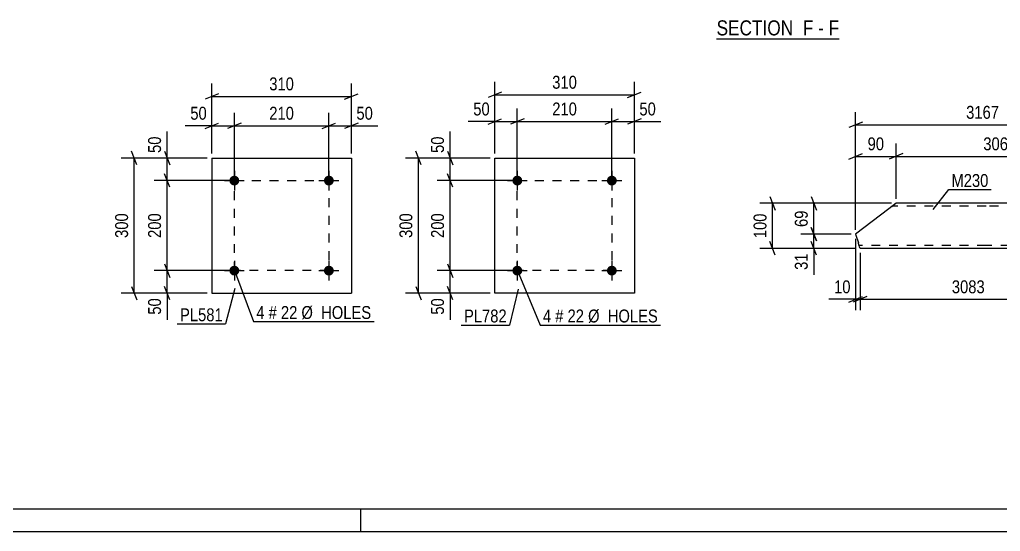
# Model space of a CAD drawing. Header units: millimetres. Extents: x 0 to 841, y 0 to 594.
# Drawn here: x 135.2 to 353.1, y 0 to 113.6 of the extents above; entities that cross this region are included whole.
import ezdxf

# ---------------------------------------------------------------- set-up
doc = ezdxf.new("R2010")
doc.units = ezdxf.units.MM
doc.linetypes.add('DXK_LINE_DOT2', pattern=[3.9198, 1.9599, -1.9599])
doc.styles.add('Arial Narrow', font='ARIALN.TTF', dxfattribs={"height": 0.2})

# ---------------------------------------------------------------- blocks, each defined once
blk = doc.blocks.new('Unknown-283133210-1135')
at = {"color": 5, "linetype": 'Continuous'}
for p, q in [((5, 5), (836, 5)), ((211, 0), (211, 5)), ((0, 0), (841, 0))]:
    blk.add_line(p, q, dxfattribs=at)
blk = doc.blocks.new('Unknown-283133210-16 - 6716')
at = {"color": 6, "linetype": 'Continuous'}
blk.add_line((290.04, 109.39), (317.25, 109.39), dxfattribs=at)
at = {"color": 0, "linetype": 'Continuous'}
blk.add_wipeout([(308.15, 110.14), (308.15, 113.64), (290.04, 113.64), (290.04, 110.14)], dxfattribs=at)
at = {"color": 7, "linetype": 'Continuous', "style": 'Arial Narrow'}
blk.add_text('SECTION ', height=3.34, dxfattribs=at).set_placement((290.04, 110.14))
at = {"color": 0, "linetype": 'Continuous'}
blk.add_wipeout([(311.54, 110.14), (311.54, 113.64), (309.2, 113.64), (309.2, 110.14)], dxfattribs=at)
at = {"color": 7, "linetype": 'Continuous', "style": 'Arial Narrow'}
blk.add_text('F', height=3.34, dxfattribs=at).set_placement((309.2, 110.14))
at = {"color": 0, "linetype": 'Continuous'}
blk.add_wipeout([(313.86, 110.14), (313.86, 113.64), (312.59, 113.64), (312.59, 110.14)], dxfattribs=at)
at = {"color": 7, "linetype": 'Continuous', "style": 'Arial Narrow'}
blk.add_text('-', height=3.34, dxfattribs=at).set_placement((312.59, 110.14))
at = {"color": 0, "linetype": 'Continuous'}
blk.add_wipeout([(317.25, 110.14), (317.25, 113.64), (314.91, 113.64), (314.91, 110.14)], dxfattribs=at)
at = {"color": 7, "linetype": 'Continuous', "style": 'Arial Narrow'}
blk.add_text('F', height=3.34, dxfattribs=at).set_placement((314.91, 110.14))
blk = doc.blocks.new('Bolt-283133210-5532 - 5498')
at = {"linetype": 'Continuous'}
for points in [[(184.01, 77.9, -1), (181.81, 77.9, -1)], [(205.01, 77.9, -1), (202.81, 77.9, -1)]]:
    blk.add_hatch(color=1, dxfattribs=at).paths.add_polyline_path(points)
at = {"color": 1, "linetype": 'Continuous'}
for p, q in [((182.91, 80.1), (182.91, 75.7)), ((203.91, 80.1), (203.91, 75.7)), ((180.71, 77.9), (185.11, 77.9)), ((201.71, 77.9), (206.11, 77.9))]:
    blk.add_line(p, q, dxfattribs=at)
blk = doc.blocks.new('Bolt-283133210-5537 - 5498')
at = {"linetype": 'Continuous'}
for points in [[(184.01, 57.9, -1), (181.81, 57.9, -1)], [(205.01, 57.9, -1), (202.81, 57.9, -1)]]:
    blk.add_hatch(color=1, dxfattribs=at).paths.add_polyline_path(points)
at = {"color": 1, "linetype": 'Continuous'}
for p, q in [((182.91, 60.1), (182.91, 55.7)), ((203.91, 60.1), (203.91, 55.7)), ((180.71, 57.9), (185.11, 57.9)), ((201.71, 57.9), (206.11, 57.9))]:
    blk.add_line(p, q, dxfattribs=at)
blk = doc.blocks.new('Part-283133210-5542 - 5498')
at = {"color": 2, "linetype": 'Continuous'}
for p, q in [((177.91, 82.9), (177.91, 52.9)), ((177.91, 82.9), (208.91, 82.9)), ((208.91, 82.9), (208.91, 52.9)), ((177.91, 52.9), (208.91, 52.9))]:
    blk.add_line(p, q, dxfattribs=at)
blk = doc.blocks.new('Part-283133210-7100 - 7094')
at = {"color": 2, "linetype": 'Continuous'}
for p, q in [((329.91, 72.85), (328.34, 71.65)), ((349.91, 72.85), (329.91, 72.85)), ((375.98, 72.85), (350.01, 72.85)), ((377.36, 68.44), (375.98, 72.85)), ((328.34, 71.65), (320.92, 65.99)), ((377.36, 68.44), (370.01, 62.85)), ((320.92, 65.99), (321.53, 64.05)), ((321.79, 63.2), (321.53, 64.05)), ((321.87, 62.94), (321.79, 63.2)), ((321.9, 62.85), (321.87, 62.94)), ((349.91, 62.85), (321.9, 62.85)), ((370.01, 62.85), (350.01, 62.85))]:
    blk.add_line(p, q, dxfattribs=at)
at = {"color": 7, "linetype": 'DXK_LINE_DOT2'}
for p, q in [((329.91, 72.85), (328.94, 72.1)), ((349.91, 72.25), (329.13, 72.25)), ((376.17, 72.25), (350.01, 72.25)), ((321.67, 63.59), (321.53, 64.05)), ((321.79, 63.2), (321.7, 63.49)), ((349.91, 63.45), (321.71, 63.45)), ((370.8, 63.45), (350.01, 63.45))]:
    blk.add_line(p, q, dxfattribs=at)
blk = doc.blocks.new('Bolt-283133210-5762 - 5728')
at = {"linetype": 'Continuous'}
for points in [[(246.87, 57.9, -1), (244.67, 57.9, -1)], [(267.87, 57.9, -1), (265.67, 57.9, -1)]]:
    blk.add_hatch(color=1, dxfattribs=at).paths.add_polyline_path(points)
at = {"color": 1, "linetype": 'Continuous'}
for p, q in [((245.77, 60.1), (245.77, 55.7)), ((266.77, 60.1), (266.77, 55.7)), ((243.57, 57.9), (247.97, 57.9)), ((264.57, 57.9), (268.97, 57.9))]:
    blk.add_line(p, q, dxfattribs=at)
blk = doc.blocks.new('Part-283133210-5767 - 5728')
at = {"color": 2, "linetype": 'Continuous'}
for p, q in [((240.77, 52.9), (240.77, 82.9)), ((240.77, 82.9), (271.77, 82.9)), ((271.77, 82.9), (271.77, 52.9)), ((271.77, 52.9), (240.77, 52.9))]:
    blk.add_line(p, q, dxfattribs=at)
blk = doc.blocks.new('Bolt-283133210-9780 - 5728')
at = {"linetype": 'Continuous'}
for points in [[(246.87, 77.9, -1), (244.67, 77.9, -1)], [(267.87, 77.9, -1), (265.67, 77.9, -1)]]:
    blk.add_hatch(color=1, dxfattribs=at).paths.add_polyline_path(points)
at = {"color": 1, "linetype": 'Continuous'}
for p, q in [((245.77, 80.1), (245.77, 75.7)), ((266.77, 80.1), (266.77, 75.7)), ((243.57, 77.9), (247.97, 77.9)), ((264.57, 77.9), (268.97, 77.9))]:
    blk.add_line(p, q, dxfattribs=at)
blk = doc.blocks.new('Rectangle-283133210-5651 - 5498')
at = {"color": 1, "linetype": 'DXK_LINE_DOT2'}
blk.add_lwpolyline([(182.91, 77.9), (203.91, 77.9), (203.91, 57.9), (182.91, 57.9), (182.91, 77.9)], close=True, dxfattribs=at)
blk = doc.blocks.new('Rectangle-283133210-11744 - 5728')
at = {"color": 1, "linetype": 'DXK_LINE_DOT2'}
blk.add_lwpolyline([(245.77, 77.9), (266.77, 77.9), (266.77, 57.9), (245.77, 57.9), (245.77, 77.9)], close=True, dxfattribs=at)
blk = doc.blocks.new('StraightDimension-283133210-5557 - 5498')
at = {"color": 7, "linetype": 'Continuous'}
for p, q in [((168.57, 76.4), (167.37, 79.4)), ((181.91, 77.9), (165.12, 77.9)), ((167.97, 57.9), (167.97, 77.9)), ((167.37, 59.4), (168.57, 56.4)), ((181.91, 57.9), (165.12, 57.9))]:
    blk.add_line(p, q, dxfattribs=at)
at = {"color": 0}
blk.add_wipeout([(167.22, 71.25), (163.02, 71.25), (163.02, 64.56), (167.22, 64.56)], dxfattribs=at)
at = {"color": 3, "style": 'Arial Narrow'}
blk.add_text('200', height=2.863, rotation=90.0002, dxfattribs=at).set_placement((166.62, 65.16))
blk = doc.blocks.new('StraightDimension-283133210-5573 - 5498')
at = {"color": 7, "linetype": 'Continuous'}
for p, q in [((176.91, 82.9), (165.12, 82.9)), ((167.37, 84.4), (168.57, 81.4)), ((167.97, 77.9), (167.97, 82.9)), ((168.57, 76.4), (167.37, 79.4)), ((181.91, 77.9), (165.12, 77.9))]:
    blk.add_line(p, q, dxfattribs=at)
at = {"color": 0}
blk.add_wipeout([(167.22, 88.28), (163.02, 88.28), (163.02, 83.43), (167.22, 83.43)], dxfattribs=at)
at = {"color": 7, "linetype": 'Continuous'}
blk.add_line((167.97, 82.9), (167.97, 88.81), dxfattribs=at)
blk.add_line((167.97, 82.9), (167.97, 88.81), dxfattribs=at)
at = {"color": 3, "style": 'Arial Narrow'}
blk.add_text('50', height=2.863, rotation=90.0002, dxfattribs=at).set_placement((166.62, 84.03))
blk = doc.blocks.new('StraightDimension-283133210-5598 - 5498')
at = {"color": 7, "linetype": 'Continuous'}
for p, q in [((177.91, 83.9), (177.91, 92.92)), ((182.91, 78.9), (182.91, 92.92)), ((176.41, 89.47), (179.41, 90.67)), ((177.91, 90.07), (182.91, 90.07)), ((184.41, 90.67), (181.41, 89.47))]:
    blk.add_line(p, q, dxfattribs=at)
at = {"color": 0}
blk.add_wipeout([(177.38, 90.82), (177.38, 95.02), (172.53, 95.02), (172.53, 90.82)], dxfattribs=at)
at = {"color": 7, "linetype": 'Continuous'}
blk.add_line((177.91, 90.07), (172, 90.07), dxfattribs=at)
blk.add_line((177.91, 90.07), (172, 90.07), dxfattribs=at)
at = {"color": 3, "style": 'Arial Narrow'}
blk.add_text('50', height=2.863, dxfattribs=at).set_placement((173.13, 91.42))
blk = doc.blocks.new('StraightDimension-283133210-5544 - 5498')
at = {"color": 7, "linetype": 'Continuous'}
for p, q in [((167.37, 59.4), (168.57, 56.4)), ((181.91, 57.9), (165.12, 57.9)), ((167.97, 52.9), (167.97, 57.9)), ((176.91, 52.9), (165.12, 52.9)), ((168.57, 51.4), (167.37, 54.4))]:
    blk.add_line(p, q, dxfattribs=at)
at = {"color": 0}
blk.add_wipeout([(167.22, 52.38), (163.02, 52.38), (163.02, 47.52), (167.22, 47.52)], dxfattribs=at)
at = {"color": 7, "linetype": 'Continuous'}
blk.add_line((167.97, 52.9), (167.97, 46.99), dxfattribs=at)
blk.add_line((167.97, 52.9), (167.97, 46.99), dxfattribs=at)
at = {"color": 3, "style": 'Arial Narrow'}
blk.add_text('50', height=2.863, rotation=90.0002, dxfattribs=at).set_placement((166.62, 48.12))
blk = doc.blocks.new('StraightDimension-283133210-5587 - 5498')
at = {"color": 7, "linetype": 'Continuous'}
for p, q in [((176.91, 82.9), (157.8, 82.9)), ((161.25, 81.4), (160.05, 84.4)), ((160.65, 52.9), (160.65, 82.9)), ((176.91, 52.9), (157.8, 52.9)), ((160.05, 54.4), (161.25, 51.4))]:
    blk.add_line(p, q, dxfattribs=at)
at = {"color": 0}
blk.add_wipeout([(159.9, 71.24), (155.7, 71.24), (155.7, 64.56), (159.9, 64.56)], dxfattribs=at)
at = {"color": 3, "style": 'Arial Narrow'}
blk.add_text('300', height=2.863, rotation=90.0002, dxfattribs=at).set_placement((159.3, 65.16))
blk = doc.blocks.new('StraightDimension-283133210-5611 - 5498')
at = {"color": 7, "linetype": 'Continuous'}
for p, q in [((182.91, 78.9), (182.91, 92.92)), ((203.91, 78.9), (203.91, 92.92)), ((184.41, 90.67), (181.41, 89.47)), ((182.91, 90.07), (203.91, 90.07)), ((202.41, 89.47), (205.41, 90.67))]:
    blk.add_line(p, q, dxfattribs=at)
at = {"color": 0}
blk.add_wipeout([(196.75, 90.82), (196.75, 95.02), (190.07, 95.02), (190.07, 90.82)], dxfattribs=at)
at = {"color": 3, "style": 'Arial Narrow'}
blk.add_text('210', height=2.863, dxfattribs=at).set_placement((190.67, 91.42))
blk = doc.blocks.new('StraightDimension-283133210-5627 - 5498')
at = {"color": 7, "linetype": 'Continuous'}
for p, q in [((203.91, 78.9), (203.91, 92.92)), ((208.91, 83.9), (208.91, 92.92)), ((202.41, 89.47), (205.41, 90.67)), ((203.91, 90.07), (208.91, 90.07)), ((210.41, 90.67), (207.41, 89.47))]:
    blk.add_line(p, q, dxfattribs=at)
at = {"color": 0}
blk.add_wipeout([(214.29, 90.82), (214.29, 95.02), (209.43, 95.02), (209.43, 90.82)], dxfattribs=at)
at = {"color": 7, "linetype": 'Continuous'}
blk.add_line((208.91, 90.07), (214.81, 90.07), dxfattribs=at)
blk.add_line((208.91, 90.07), (214.81, 90.07), dxfattribs=at)
at = {"color": 3, "style": 'Arial Narrow'}
blk.add_text('50', height=2.863, dxfattribs=at).set_placement((210.03, 91.42))
blk = doc.blocks.new('StraightDimension-283133210-5641 - 5498')
at = {"color": 7, "linetype": 'Continuous'}
for p, q in [((177.91, 83.9), (177.91, 99.44)), ((208.91, 83.9), (208.91, 99.44)), ((179.41, 97.19), (176.41, 95.99)), ((177.91, 96.59), (208.91, 96.59)), ((207.41, 95.99), (210.41, 97.19))]:
    blk.add_line(p, q, dxfattribs=at)
at = {"color": 0}
blk.add_wipeout([(196.75, 97.34), (196.75, 101.54), (190.07, 101.54), (190.07, 97.34)], dxfattribs=at)
at = {"color": 3, "style": 'Arial Narrow'}
blk.add_text('310', height=2.863, dxfattribs=at).set_placement((190.67, 97.94))
blk = doc.blocks.new('StraightDimension-283133210-7152 - 7094')
at = {"color": 7, "linetype": 'Continuous'}
for p, q in [((320.92, 66.99), (320.92, 93.12)), ((377.36, 69.44), (377.36, 93.12)), ((322.42, 90.87), (319.42, 89.67)), ((320.92, 90.27), (377.36, 90.27)), ((375.86, 89.67), (378.86, 90.87))]:
    blk.add_line(p, q, dxfattribs=at)
at = {"color": 0}
blk.add_wipeout([(353.4, 91.02), (353.4, 95.22), (344.88, 95.22), (344.88, 91.02)], dxfattribs=at)
at = {"color": 3, "style": 'Arial Narrow'}
blk.add_text('3167', height=2.863, dxfattribs=at).set_placement((345.48, 91.62))
blk = doc.blocks.new('StraightDimension-283133210-7204 - 7094')
at = {"color": 7, "linetype": 'Continuous'}
for p, q in [((320.92, 66.99), (320.92, 86.13)), ((329.91, 73.85), (329.91, 86.13)), ((319.42, 82.68), (322.42, 83.88)), ((320.92, 83.28), (329.91, 83.28)), ((331.41, 83.88), (328.41, 82.68))]:
    blk.add_line(p, q, dxfattribs=at)
at = {"color": 0}
blk.add_wipeout([(327.85, 84.03), (327.85, 88.23), (322.99, 88.23), (322.99, 84.03)], dxfattribs=at)
at = {"color": 3, "style": 'Arial Narrow'}
blk.add_text('90', height=2.863, dxfattribs=at).set_placement((323.59, 84.63))
blk = doc.blocks.new('StraightDimension-283133210-7180 - 7094')
at = {"color": 7, "linetype": 'Continuous'}
for p, q in [((329.91, 73.85), (329.91, 86.13)), ((375.98, 73.85), (375.98, 86.13)), ((331.41, 83.88), (328.41, 82.68)), ((329.91, 83.28), (375.98, 83.28)), ((374.48, 82.68), (377.48, 83.88))]:
    blk.add_line(p, q, dxfattribs=at)
at = {"color": 0}
blk.add_wipeout([(357.21, 84.03), (357.21, 88.23), (348.69, 88.23), (348.69, 84.03)], dxfattribs=at)
at = {"color": 3, "style": 'Arial Narrow'}
blk.add_text('3063', height=2.863, dxfattribs=at).set_placement((349.29, 84.63))
blk = doc.blocks.new('StraightDimension-283133210-7222 - 7094')
at = {"color": 7, "linetype": 'Continuous'}
for p, q in [((320.92, 64.99), (320.92, 49.13)), ((321.9, 61.85), (321.9, 49.13)), ((319.42, 50.93), (322.42, 52.13)), ((323.4, 52.13), (320.4, 50.93)), ((320.92, 51.53), (321.9, 51.53))]:
    blk.add_line(p, q, dxfattribs=at)
at = {"color": 0}
blk.add_wipeout([(320.4, 52.28), (320.4, 56.48), (315.54, 56.48), (315.54, 52.28)], dxfattribs=at)
at = {"color": 7, "linetype": 'Continuous'}
blk.add_line((320.92, 51.53), (315.01, 51.53), dxfattribs=at)
blk.add_line((320.92, 51.53), (315.01, 51.53), dxfattribs=at)
at = {"color": 3, "style": 'Arial Narrow'}
blk.add_text('10', height=2.863, dxfattribs=at).set_placement((316.14, 52.88))
blk = doc.blocks.new('StraightDimension-283133210-7240 - 7094')
at = {"color": 7, "linetype": 'Continuous'}
for p, q in [((321.9, 61.85), (321.9, 49.13)), ((370.01, 61.85), (370.01, 49.13)), ((323.4, 52.13), (320.4, 50.93)), ((321.9, 51.53), (370.01, 51.53)), ((368.51, 50.93), (371.51, 52.13))]:
    blk.add_line(p, q, dxfattribs=at)
at = {"color": 0}
blk.add_wipeout([(350.21, 52.28), (350.21, 56.48), (341.7, 56.48), (341.7, 52.28)], dxfattribs=at)
at = {"color": 3, "style": 'Arial Narrow'}
blk.add_text('3083', height=2.863, dxfattribs=at).set_placement((342.3, 52.88))
blk = doc.blocks.new('StraightDimension-283133210-7282 - 7094')
at = {"color": 7, "linetype": 'Continuous'}
for p, q in [((319.92, 65.99), (308.78, 65.99)), ((311.03, 67.49), (312.23, 64.49)), ((311.63, 62.85), (311.63, 65.99)), ((312.23, 61.35), (311.03, 64.35)), ((320.9, 62.85), (308.78, 62.85))]:
    blk.add_line(p, q, dxfattribs=at)
at = {"color": 0}
blk.add_wipeout([(310.88, 62.32), (306.68, 62.32), (306.68, 57.46), (310.88, 57.46)], dxfattribs=at)
at = {"color": 7, "linetype": 'Continuous'}
blk.add_line((311.63, 62.85), (311.63, 56.94), dxfattribs=at)
blk.add_line((311.63, 62.85), (311.63, 56.94), dxfattribs=at)
at = {"color": 3, "style": 'Arial Narrow'}
blk.add_text('31', height=2.863, rotation=90.0002, dxfattribs=at).set_placement((310.28, 58.06))
blk = doc.blocks.new('StraightDimension-283133210-7306 - 7094')
at = {"color": 7, "linetype": 'Continuous'}
for p, q in [((311.03, 74.35), (312.23, 71.35)), ((328.91, 72.85), (308.78, 72.85)), ((311.63, 65.99), (311.63, 72.85)), ((319.92, 65.99), (308.78, 65.99)), ((312.23, 64.49), (311.03, 67.49))]:
    blk.add_line(p, q, dxfattribs=at)
at = {"color": 0}
blk.add_wipeout([(310.88, 71.85), (306.68, 71.85), (306.68, 66.99), (310.88, 66.99)], dxfattribs=at)
at = {"color": 3, "style": 'Arial Narrow'}
blk.add_text('69', height=2.863, rotation=90.0002, dxfattribs=at).set_placement((310.28, 67.59))
blk = doc.blocks.new('StraightDimension-283133210-7331 - 7094')
at = {"color": 7, "linetype": 'Continuous'}
for p, q in [((301.87, 74.35), (303.07, 71.35)), ((328.91, 72.85), (299.62, 72.85)), ((302.47, 62.85), (302.47, 72.85)), ((303.07, 61.35), (301.87, 64.35)), ((320.9, 62.85), (299.62, 62.85))]:
    blk.add_line(p, q, dxfattribs=at)
at = {"color": 0}
blk.add_wipeout([(301.72, 71.19), (297.52, 71.19), (297.52, 64.5), (301.72, 64.5)], dxfattribs=at)
at = {"color": 3, "style": 'Arial Narrow'}
blk.add_text('100', height=2.863, rotation=90.0002, dxfattribs=at).set_placement((301.12, 65.1))
blk = doc.blocks.new('StraightDimension-283133210-5811 - 5728')
at = {"color": 7, "linetype": 'Continuous'}
for p, q in [((239.77, 82.9), (220.95, 82.9)), ((224.4, 81.4), (223.2, 84.4)), ((223.8, 52.9), (223.8, 82.9)), ((239.77, 52.9), (220.95, 52.9)), ((223.2, 54.4), (224.4, 51.4))]:
    blk.add_line(p, q, dxfattribs=at)
at = {"color": 0}
blk.add_wipeout([(223.05, 71.24), (218.85, 71.24), (218.85, 64.56), (223.05, 64.56)], dxfattribs=at)
at = {"color": 3, "style": 'Arial Narrow'}
blk.add_text('300', height=2.863, rotation=90.0002, dxfattribs=at).set_placement((222.45, 65.16))
blk = doc.blocks.new('StraightDimension-283133210-5769 - 5728')
at = {"color": 7, "linetype": 'Continuous'}
for p, q in [((240.77, 83.9), (240.77, 99.8)), ((271.77, 83.9), (271.77, 99.8)), ((242.27, 97.55), (239.27, 96.35)), ((240.77, 96.95), (271.77, 96.95)), ((270.27, 96.35), (273.27, 97.55))]:
    blk.add_line(p, q, dxfattribs=at)
at = {"color": 0}
blk.add_wipeout([(259.61, 97.7), (259.61, 101.9), (252.93, 101.9), (252.93, 97.7)], dxfattribs=at)
at = {"color": 3, "style": 'Arial Narrow'}
blk.add_text('310', height=2.863, dxfattribs=at).set_placement((253.53, 98.3))
blk = doc.blocks.new('StraightDimension-283133210-11594 - 5728')
at = {"color": 7, "linetype": 'Continuous'}
for p, q in [((266.77, 78.9), (266.77, 93.87)), ((271.77, 83.9), (271.77, 93.87)), ((265.27, 90.42), (268.27, 91.62)), ((273.27, 91.62), (270.27, 90.42)), ((266.77, 91.02), (271.77, 91.02))]:
    blk.add_line(p, q, dxfattribs=at)
at = {"color": 0}
blk.add_wipeout([(277.15, 91.77), (277.15, 95.97), (272.29, 95.97), (272.29, 91.77)], dxfattribs=at)
at = {"color": 7, "linetype": 'Continuous'}
blk.add_line((271.77, 91.02), (277.67, 91.02), dxfattribs=at)
blk.add_line((271.77, 91.02), (277.67, 91.02), dxfattribs=at)
at = {"color": 3, "style": 'Arial Narrow'}
blk.add_text('50', height=2.863, dxfattribs=at).set_placement((272.89, 92.37))
blk = doc.blocks.new('StraightDimension-283133210-11595 - 5728')
at = {"color": 7, "linetype": 'Continuous'}
for p, q in [((245.77, 78.9), (245.77, 93.87)), ((266.77, 78.9), (266.77, 93.87)), ((247.27, 91.62), (244.27, 90.42)), ((265.27, 90.42), (268.27, 91.62)), ((245.77, 91.02), (266.77, 91.02))]:
    blk.add_line(p, q, dxfattribs=at)
at = {"color": 0}
blk.add_wipeout([(259.61, 91.77), (259.61, 95.97), (252.93, 95.97), (252.93, 91.77)], dxfattribs=at)
at = {"color": 3, "style": 'Arial Narrow'}
blk.add_text('210', height=2.863, dxfattribs=at).set_placement((253.53, 92.37))
blk = doc.blocks.new('StraightDimension-283133210-11596 - 5728')
at = {"color": 7, "linetype": 'Continuous'}
for p, q in [((240.77, 83.9), (240.77, 93.87)), ((245.77, 78.9), (245.77, 93.87)), ((239.27, 90.42), (242.27, 91.62)), ((247.27, 91.62), (244.27, 90.42)), ((240.77, 91.02), (245.77, 91.02))]:
    blk.add_line(p, q, dxfattribs=at)
at = {"color": 0}
blk.add_wipeout([(240.24, 91.77), (240.24, 95.97), (235.39, 95.97), (235.39, 91.77)], dxfattribs=at)
at = {"color": 7, "linetype": 'Continuous'}
blk.add_line((240.77, 91.02), (234.86, 91.02), dxfattribs=at)
blk.add_line((240.77, 91.02), (234.86, 91.02), dxfattribs=at)
at = {"color": 3, "style": 'Arial Narrow'}
blk.add_text('50', height=2.863, dxfattribs=at).set_placement((235.99, 92.37))
blk = doc.blocks.new('StraightDimension-283133210-11697 - 5728')
at = {"color": 7, "linetype": 'Continuous'}
for p, q in [((239.77, 82.9), (227.98, 82.9)), ((230.23, 84.4), (231.43, 81.4)), ((230.83, 77.9), (230.83, 82.9)), ((231.43, 76.4), (230.23, 79.4)), ((244.77, 77.9), (227.98, 77.9))]:
    blk.add_line(p, q, dxfattribs=at)
at = {"color": 0}
blk.add_wipeout([(230.08, 88.28), (225.88, 88.28), (225.88, 83.43), (230.08, 83.43)], dxfattribs=at)
at = {"color": 7, "linetype": 'Continuous'}
blk.add_line((230.83, 82.9), (230.83, 88.81), dxfattribs=at)
blk.add_line((230.83, 82.9), (230.83, 88.81), dxfattribs=at)
at = {"color": 3, "style": 'Arial Narrow'}
blk.add_text('50', height=2.863, rotation=90.0002, dxfattribs=at).set_placement((229.48, 84.03))
blk = doc.blocks.new('StraightDimension-283133210-11698 - 5728')
at = {"color": 7, "linetype": 'Continuous'}
for p, q in [((231.43, 76.4), (230.23, 79.4)), ((244.77, 77.9), (227.98, 77.9)), ((230.83, 57.9), (230.83, 77.9)), ((230.23, 59.4), (231.43, 56.4)), ((244.77, 57.9), (227.98, 57.9))]:
    blk.add_line(p, q, dxfattribs=at)
at = {"color": 0}
blk.add_wipeout([(230.08, 71.25), (225.88, 71.25), (225.88, 64.56), (230.08, 64.56)], dxfattribs=at)
at = {"color": 3, "style": 'Arial Narrow'}
blk.add_text('200', height=2.863, rotation=90.0002, dxfattribs=at).set_placement((229.48, 65.16))
blk = doc.blocks.new('StraightDimension-283133210-11699 - 5728')
at = {"color": 7, "linetype": 'Continuous'}
for p, q in [((230.23, 59.4), (231.43, 56.4)), ((244.77, 57.9), (227.98, 57.9)), ((230.83, 52.9), (230.83, 57.9)), ((239.77, 52.9), (227.98, 52.9)), ((231.43, 51.4), (230.23, 54.4))]:
    blk.add_line(p, q, dxfattribs=at)
at = {"color": 0}
blk.add_wipeout([(230.08, 52.38), (225.88, 52.38), (225.88, 47.52), (230.08, 47.52)], dxfattribs=at)
at = {"color": 7, "linetype": 'Continuous'}
blk.add_line((230.83, 52.9), (230.83, 46.99), dxfattribs=at)
blk.add_line((230.83, 52.9), (230.83, 46.99), dxfattribs=at)
at = {"color": 3, "style": 'Arial Narrow'}
blk.add_text('50', height=2.863, rotation=90.0002, dxfattribs=at).set_placement((229.48, 48.12))
blk = doc.blocks.new('Mark-283133210-5538 - 5498')
at = {"color": 0}
blk.add_wipeout([(180.35, 46.66), (180.35, 49.66), (170.84, 49.66), (170.84, 46.66)], dxfattribs=at)
blk.add_wipeout([(180.35, 46.66), (180.35, 49.66), (170.84, 49.66), (170.84, 46.66)], dxfattribs=at)
at = {"color": 30, "linetype": 'Continuous'}
for p in [(183.05, 53.97), (170.24, 46.06)]:
    blk.add_line(p, (180.95, 46.06), dxfattribs=at)
at = {"color": 3, "style": 'Arial Narrow'}
blk.add_text('PL581', height=2.863, dxfattribs=at).set_placement((170.84, 46.66))
blk = doc.blocks.new('MarkSet-283133210-5698 - 5498')
at = {"color": 0}
blk.add_wipeout([(189.63, 47.17), (189.63, 50.17), (187.8, 50.17), (187.8, 47.17)], dxfattribs=at)
blk.add_wipeout([(189.63, 47.17), (189.63, 50.17), (187.8, 50.17), (187.8, 47.17)], dxfattribs=at)
at = {"color": 7, "linetype": 'Continuous'}
blk.add_line((182.94, 57.92), (187.2, 46.57), dxfattribs=at)
at = {"color": 0}
blk.add_wipeout([(192.36, 47.17), (192.36, 50.17), (190.53, 50.17), (190.53, 47.17)], dxfattribs=at)
blk.add_wipeout([(192.36, 47.17), (192.36, 50.17), (190.53, 50.17), (190.53, 47.17)], dxfattribs=at)
at = {"color": 3, "style": 'Arial Narrow'}
blk.add_text('4', height=2.86, dxfattribs=at).set_placement((187.8, 47.17))
at = {"color": 0}
blk.add_wipeout([(196.91, 47.17), (196.91, 50.17), (193.26, 50.17), (193.26, 47.17)], dxfattribs=at)
blk.add_wipeout([(196.91, 47.17), (196.91, 50.17), (193.26, 50.17), (193.26, 47.17)], dxfattribs=at)
at = {"color": 3, "style": 'Arial Narrow'}
blk.add_text('#', height=2.86, dxfattribs=at).set_placement((190.53, 47.17))
at = {"color": 0}
blk.add_wipeout([(213.34, 47.17), (213.34, 50.17), (197.81, 50.17), (197.81, 47.17)], dxfattribs=at)
blk.add_wipeout([(213.34, 47.17), (213.34, 50.17), (197.81, 50.17), (197.81, 47.17)], dxfattribs=at)
at = {"color": 7, "linetype": 'Continuous'}
blk.add_line((187.2, 46.57), (213.94, 46.57), dxfattribs=at)
at = {"color": 3, "style": 'Arial Narrow'}
for s, p in [('Ø  HOLES', (197.81, 47.17)), ('22', (193.26, 47.17))]:
    blk.add_text(s, height=2.863, dxfattribs=at).set_placement(p)
blk = doc.blocks.new('Mark-283133210-7096 - 7094')
at = {"color": 0}
blk.add_wipeout([(350.43, 76.49), (350.43, 79.49), (342.21, 79.49), (342.21, 76.49)], dxfattribs=at)
blk.add_wipeout([(350.43, 76.49), (350.43, 79.49), (342.21, 79.49), (342.21, 76.49)], dxfattribs=at)
at = {"color": 30, "linetype": 'Continuous'}
for p, q in [((338.16, 71.48), (341.61, 75.89)), ((341.61, 75.89), (351.03, 75.89))]:
    blk.add_line(p, q, dxfattribs=at)
at = {"color": 3, "style": 'Arial Narrow'}
blk.add_text('M230', height=2.863, dxfattribs=at).set_placement((342.21, 76.49))
blk = doc.blocks.new('MarkSet-283133210-11551 - 5728')
at = {"color": 0}
blk.add_wipeout([(253.3, 46.4), (253.3, 49.4), (251.47, 49.4), (251.47, 46.4)], dxfattribs=at)
blk.add_wipeout([(253.3, 46.4), (253.3, 49.4), (251.47, 49.4), (251.47, 46.4)], dxfattribs=at)
at = {"color": 7, "linetype": 'Continuous'}
blk.add_line((245.74, 58.08), (250.87, 45.8), dxfattribs=at)
at = {"color": 0}
blk.add_wipeout([(256.03, 46.4), (256.03, 49.4), (254.2, 49.4), (254.2, 46.4)], dxfattribs=at)
blk.add_wipeout([(256.03, 46.4), (256.03, 49.4), (254.2, 49.4), (254.2, 46.4)], dxfattribs=at)
at = {"color": 3, "style": 'Arial Narrow'}
blk.add_text('4', height=2.86, dxfattribs=at).set_placement((251.47, 46.4))
at = {"color": 0}
blk.add_wipeout([(260.59, 46.4), (260.59, 49.4), (256.93, 49.4), (256.93, 46.4)], dxfattribs=at)
blk.add_wipeout([(260.59, 46.4), (260.59, 49.4), (256.93, 49.4), (256.93, 46.4)], dxfattribs=at)
at = {"color": 3, "style": 'Arial Narrow'}
blk.add_text('#', height=2.86, dxfattribs=at).set_placement((254.2, 46.4))
at = {"color": 0}
blk.add_wipeout([(277.01, 46.4), (277.01, 49.4), (261.49, 49.4), (261.49, 46.4)], dxfattribs=at)
blk.add_wipeout([(277.01, 46.4), (277.01, 49.4), (261.49, 49.4), (261.49, 46.4)], dxfattribs=at)
at = {"color": 7, "linetype": 'Continuous'}
blk.add_line((250.87, 45.8), (277.61, 45.8), dxfattribs=at)
at = {"color": 3, "style": 'Arial Narrow'}
for s, p in [('22', (256.93, 46.4)), ('Ø  HOLES', (261.49, 46.4))]:
    blk.add_text(s, height=2.863, dxfattribs=at).set_placement(p)
blk = doc.blocks.new('Mark-283133210-5763 - 5728')
at = {"color": 0}
blk.add_wipeout([(243.43, 46.4), (243.43, 49.4), (233.92, 49.4), (233.92, 46.4)], dxfattribs=at)
blk.add_wipeout([(243.43, 46.4), (243.43, 49.4), (233.92, 49.4), (233.92, 46.4)], dxfattribs=at)
at = {"color": 30, "linetype": 'Continuous'}
for p in [(245.95, 53.8), (233.32, 45.8)]:
    blk.add_line(p, (244.03, 45.8), dxfattribs=at)
at = {"color": 3, "style": 'Arial Narrow'}
blk.add_text('PL782', height=2.863, dxfattribs=at).set_placement((233.92, 46.4))

msp = doc.modelspace()

# ---------------------------------------------------------------- block references
for name in ['Unknown-283133210-1135', 'Part-283133210-5542 - 5498', 'Part-283133210-5767 - 5728', 'Bolt-283133210-5532 - 5498', 'Bolt-283133210-9780 - 5728', 'Rectangle-283133210-5651 - 5498', 'Rectangle-283133210-11744 - 5728', 'Part-283133210-7100 - 7094', 'Bolt-283133210-5537 - 5498', 'Bolt-283133210-5762 - 5728']:
    msp.add_blockref(name, (0, 0))

# ---------------------------------------------------------------- next in the draw order: block references
for name in ['Unknown-283133210-16 - 6716', 'StraightDimension-283133210-7152 - 7094', 'StraightDimension-283133210-5811 - 5728', 'StraightDimension-283133210-5557 - 5498', 'StraightDimension-283133210-7222 - 7094']:
    msp.add_blockref(name, (0, 0))

# ---------------------------------------------------------------- next in the draw order: block references
for name in ['StraightDimension-283133210-5769 - 5728', 'StraightDimension-283133210-5573 - 5498', 'StraightDimension-283133210-7204 - 7094', 'StraightDimension-283133210-7240 - 7094', 'StraightDimension-283133210-5544 - 5498']:
    msp.add_blockref(name, (0, 0))

# ---------------------------------------------------------------- next in the draw order: block references
for name in ['StraightDimension-283133210-11594 - 5728', 'StraightDimension-283133210-5598 - 5498', 'StraightDimension-283133210-7180 - 7094', 'StraightDimension-283133210-7282 - 7094']:
    msp.add_blockref(name, (0, 0))

# ---------------------------------------------------------------- next in the draw order: block references
for name in ['StraightDimension-283133210-11595 - 5728', 'StraightDimension-283133210-5611 - 5498', 'StraightDimension-283133210-5587 - 5498', 'Mark-283133210-7096 - 7094', 'StraightDimension-283133210-7306 - 7094']:
    msp.add_blockref(name, (0, 0))

# ---------------------------------------------------------------- next in the draw order: block references
for name in ['StraightDimension-283133210-11596 - 5728', 'StraightDimension-283133210-5627 - 5498', 'StraightDimension-283133210-7331 - 7094', 'Mark-283133210-5538 - 5498']:
    msp.add_blockref(name, (0, 0))

# ---------------------------------------------------------------- next in the draw order: block references
for name in ['StraightDimension-283133210-5641 - 5498', 'StraightDimension-283133210-11697 - 5728', 'MarkSet-283133210-5698 - 5498']:
    msp.add_blockref(name, (0, 0))

# ---------------------------------------------------------------- next in the draw order: block references
msp.add_blockref('StraightDimension-283133210-11698 - 5728', (0, 0))

# ---------------------------------------------------------------- next in the draw order: block references
msp.add_blockref('StraightDimension-283133210-11699 - 5728', (0, 0))

# ---------------------------------------------------------------- next in the draw order: block references
msp.add_blockref('MarkSet-283133210-11551 - 5728', (0, 0))

# ---------------------------------------------------------------- next in the draw order: block references
msp.add_blockref('Mark-283133210-5763 - 5728', (0, 0))

doc.saveas('drawing.dxf')
